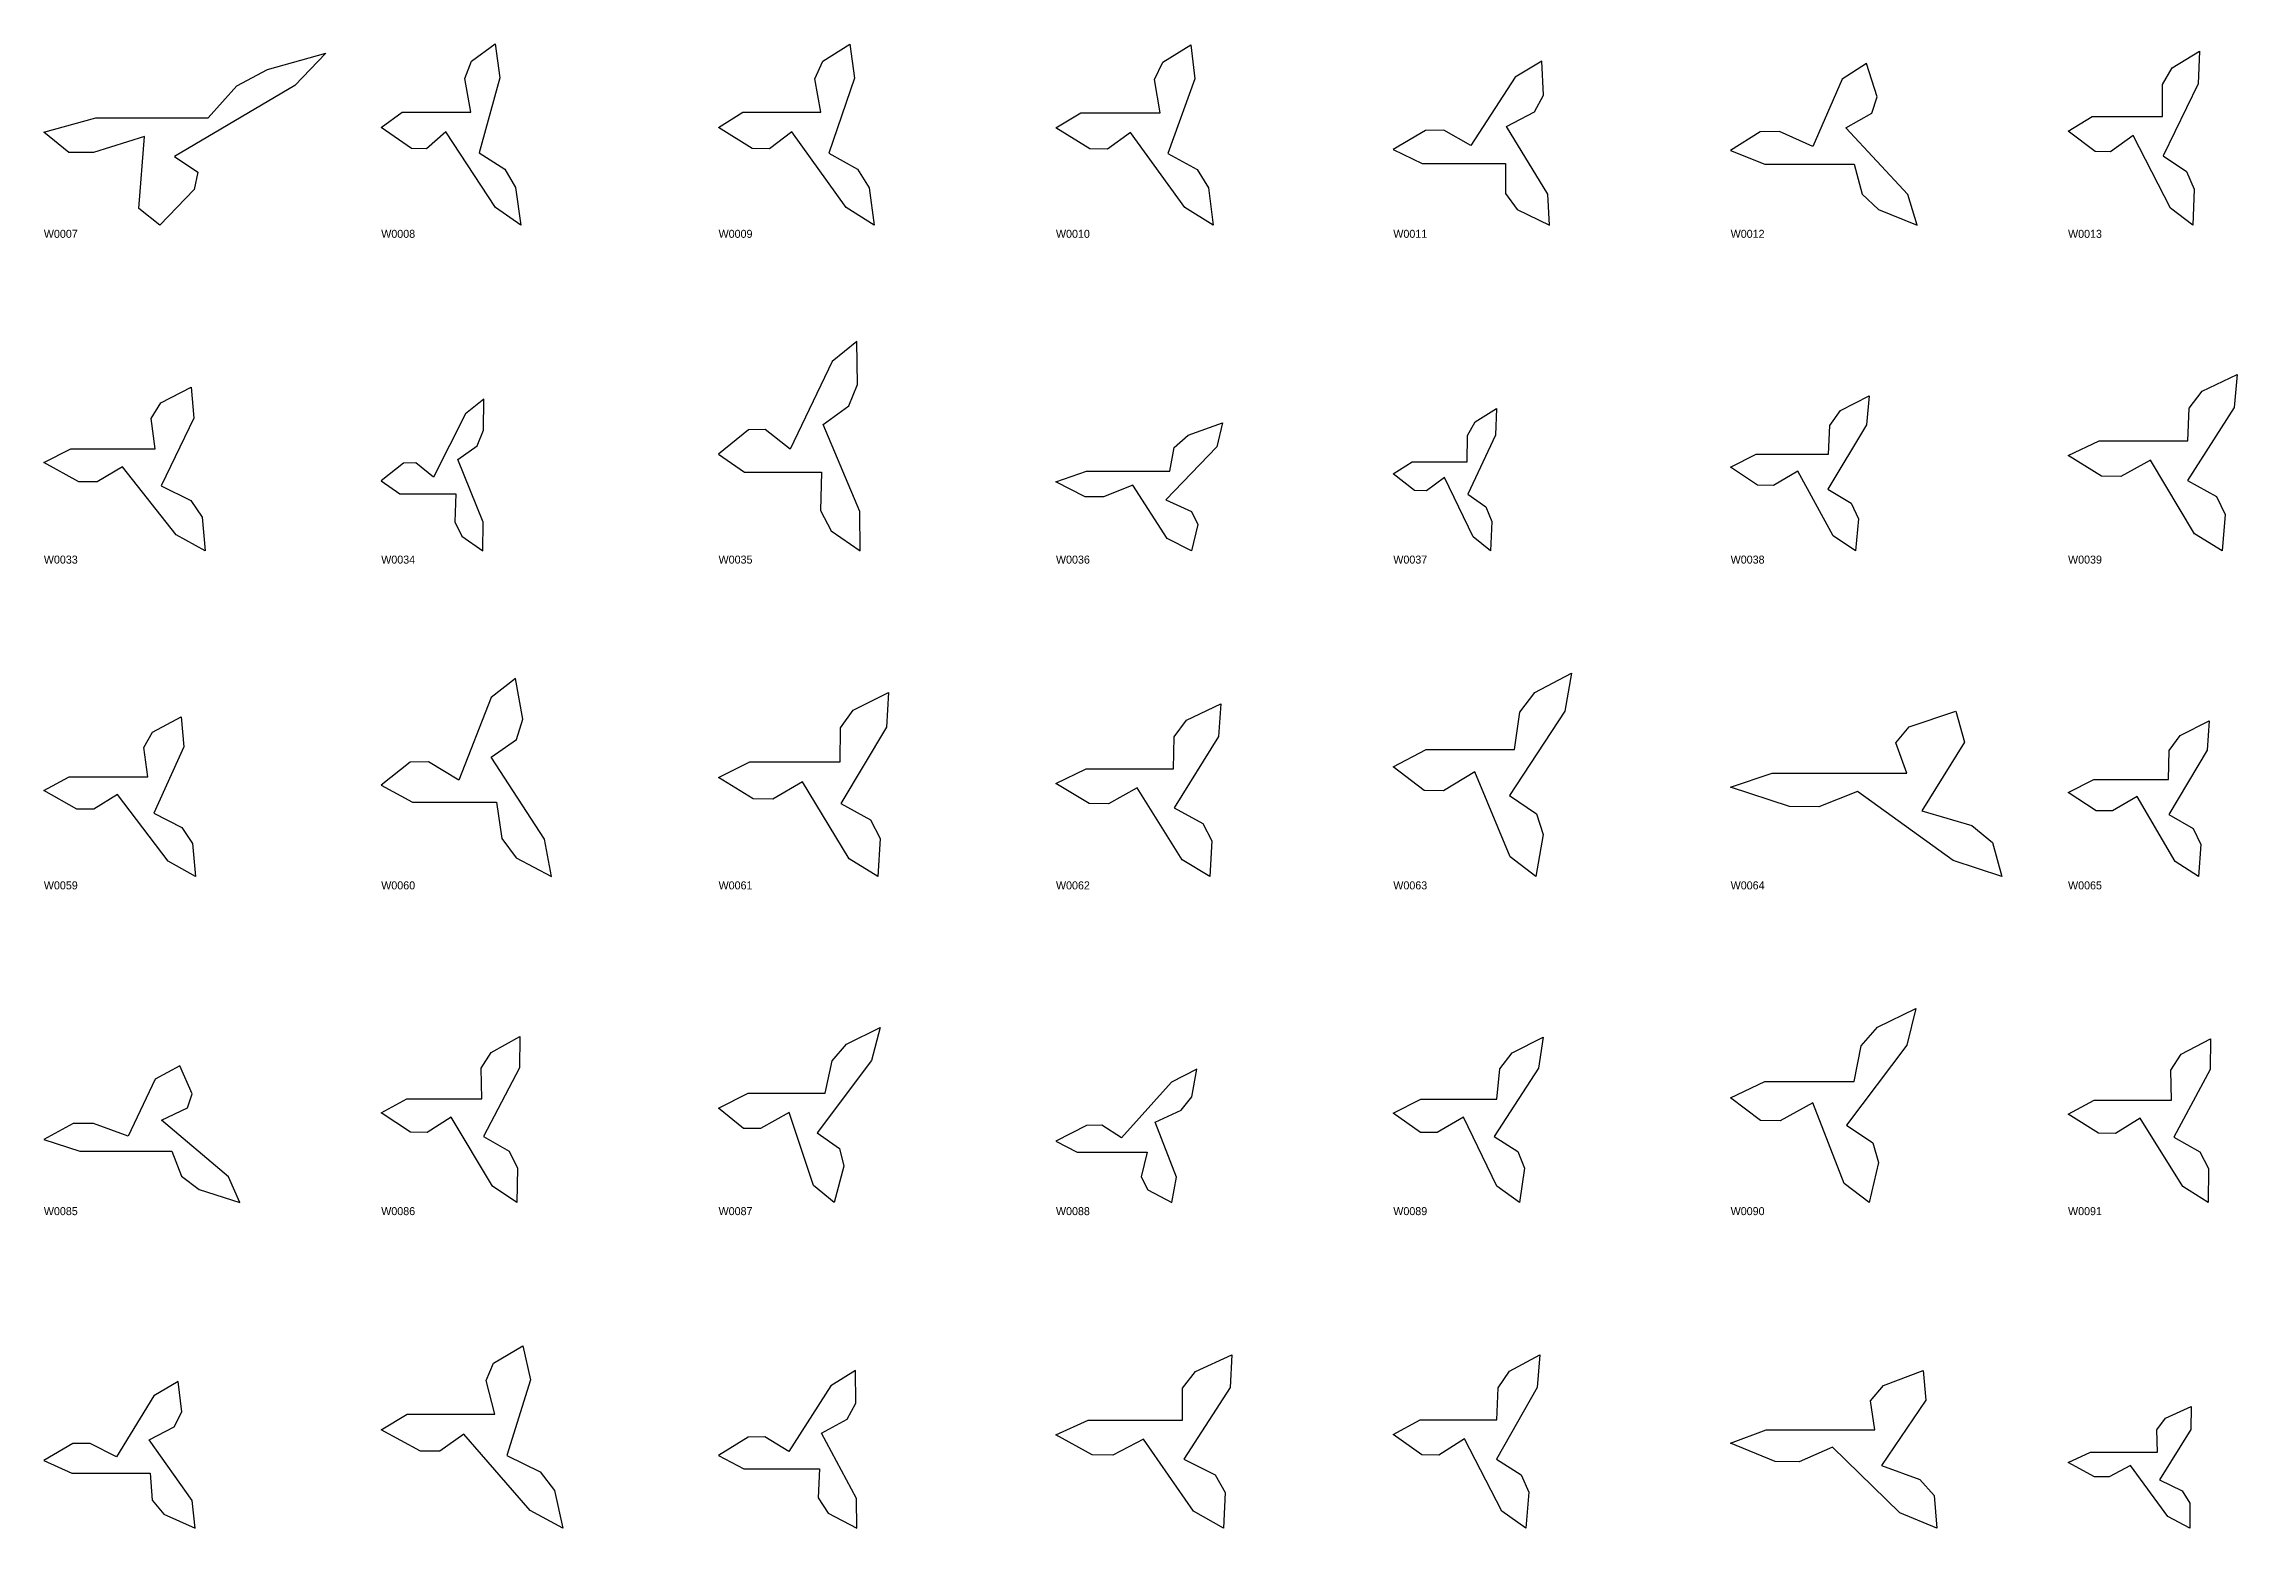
# Model space of a CAD drawing. Header units: millimetres. Extents: x 0 to 2703, y -1633 to 66.
# Drawn here: x 633 to 1318, y -407 to 57 of the extents above; entities that cross this region are included whole.
import ezdxf

# ---------------------------------------------------------------- set-up
doc = ezdxf.new("R2010")
doc.units = ezdxf.units.MM

msp = doc.modelspace()

# ---------------------------------------------------------------- linework, layer by layer
at = {"layer": 'RECOVERED_OUTLINES'}
for points in [[(744.51, 35.31), (766, 35.31), (764.13, 45.75), (766.18, 51.2), (773.53, 56.6), (775.04, 45.95), (768.54, 22.52), (776.59, 17.42), (779.92, 11.68), (781.58, 0), (773.73, 5.49), (758.2, 29.11), (752.13, 23.85), (747.4, 23.92), (737.97, 30.52)], [(850.93, 35.28), (875.3, 35.28), (873.47, 45.7), (875.93, 51.15), (884.41, 56.54), (885.84, 45.91), (877.84, 22.49), (886.83, 17.41), (890.45, 11.67), (892.02, 0), (883.27, 5.49), (866.3, 29.08), (859.27, 23.83), (853.91, 23.89), (843.39, 30.49)], [(956.56, 35.1), (981.38, 35.1), (979.64, 45.48), (982.22, 50.9), (990.92, 56.26), (992.25, 45.68), (983.81, 22.38), (992.9, 17.32), (996.52, 11.61), (997.98, 0), (989.13, 5.46), (972.13, 28.93), (964.91, 23.71), (959.45, 23.77), (948.82, 30.34)], [(648.75, 33.53), (683.91, 33.53), (692.86, 43.44), (702.48, 48.61), (720.71, 53.73), (710.94, 43.63), (673.35, 21.38), (680.66, 16.54), (679.51, 11.09), (668.79, 0), (662.27, 5.21), (664.02, 27.63), (648.05, 22.65), (640.39, 22.71), (632.54, 28.97)], [(1063.21, 19.23), (1089.3, 19.23), (1089.29, 9.8), (1092.94, 4.87), (1103.02, 0), (1102.57, 9.62), (1089.64, 30.8), (1098.32, 35.4), (1101.13, 40.59), (1100.64, 51.15), (1092.29, 46.18), (1078.51, 24.84), (1070, 29.59), (1064.28, 29.53), (1054.24, 23.57)], [(1170.38, 18.99), (1198.3, 18.99), (1200.73, 9.68), (1205.91, 4.81), (1217.96, 0), (1214.99, 9.5), (1195.66, 30.41), (1203.75, 34.96), (1205.41, 40.08), (1202.15, 50.5), (1194.51, 45.6), (1185.29, 24.53), (1174.97, 29.22), (1168.86, 29.16), (1159.66, 23.27)], [(1272.63, 33.89), (1294.58, 33.89), (1294.57, 43.9), (1297.64, 49.14), (1306.12, 54.31), (1305.74, 44.1), (1294.85, 21.61), (1302.15, 16.72), (1304.51, 11.21), (1304.09, 0), (1297.07, 5.27), (1285.49, 27.93), (1278.34, 22.89), (1273.52, 22.95), (1265.09, 29.29)], [(851.54, -77.17), (875.5, -77.17), (875.28, -89.24), (878.53, -95.55), (887.68, -101.78), (887.48, -89.47), (876.07, -62.37), (884.14, -56.48), (886.84, -49.84), (886.61, -36.34), (878.84, -42.69), (865.71, -69.99), (858, -63.92), (852.74, -63.99), (843.39, -71.62)], [(1274.8, -67.38), (1302.54, -67.38), (1302.92, -57.21), (1307.01, -51.9), (1317.93, -46.65), (1317.05, -57.02), (1302.42, -79.85), (1311.45, -84.81), (1314.22, -90.4), (1313.26, -101.78), (1304.59, -96.43), (1290.83, -73.43), (1281.59, -78.54), (1275.51, -78.48), (1265.09, -72.05)], [(641.01, -69.9), (667.29, -69.9), (666.03, -60.48), (669.05, -55.56), (678.57, -50.69), (679.39, -60.3), (669.15, -81.46), (678.5, -86.05), (682.02, -91.24), (682.91, -101.78), (673.85, -96.82), (657.15, -75.51), (649.22, -80.25), (643.44, -80.19), (632.54, -74.23)], [(743.81, -83.95), (761.28, -83.95), (760.92, -92.69), (763.18, -97.26), (769.75, -101.78), (769.81, -92.86), (761.93, -73.22), (767.91, -68.96), (769.98, -64.14), (770.04, -54.36), (764.27, -58.96), (754.26, -78.75), (748.74, -74.34), (744.91, -74.4), (737.97, -79.93)], [(1167.62, -71.55), (1190.24, -71.55), (1190.63, -62.62), (1194.01, -57.95), (1202.96, -53.33), (1202.15, -62.45), (1190.03, -82.51), (1197.35, -86.87), (1199.56, -91.78), (1198.68, -101.78), (1191.66, -97.08), (1180.64, -76.87), (1173.06, -81.36), (1168.1, -81.31), (1159.66, -75.66)], [(1060.17, -74.01), (1077.36, -74.01), (1077.4, -65.81), (1079.84, -61.52), (1086.51, -57.28), (1086.15, -65.65), (1077.51, -84.08), (1083.2, -88.08), (1085.02, -92.6), (1084.63, -101.78), (1079.16, -97.46), (1070.21, -78.89), (1064.59, -83.02), (1060.81, -82.97), (1054.24, -77.78)], [(958.38, -76.85), (984.43, -76.85), (985.75, -69.48), (990.1, -65.63), (1000.86, -61.82), (999.04, -69.34), (983.12, -85.88), (991.13, -89.48), (993.2, -93.53), (991.21, -101.78), (983.58, -97.9), (972.86, -81.23), (963.69, -84.94), (957.99, -84.9), (948.82, -80.23)], [(747.75, -180.28), (774.02, -180.28), (775.64, -191.7), (780.17, -197.66), (791.17, -203.56), (789.04, -191.92), (772.35, -166.29), (780.28, -160.71), (782.21, -154.43), (779.88, -141.66), (772.34, -147.66), (762.17, -173.49), (752.79, -167.75), (747.03, -167.82), (737.97, -175.04)], [(1064.49, -163.88), (1092.15, -163.88), (1093.74, -152.15), (1098.45, -146.02), (1109.97, -139.96), (1107.86, -151.92), (1090.54, -178.26), (1098.96, -183.98), (1101.05, -190.44), (1098.74, -203.56), (1090.73, -197.39), (1079.75, -170.85), (1069.93, -176.76), (1063.87, -176.68), (1054.24, -169.26)], [(853.15, -167.71), (881.37, -167.71), (881.47, -157.11), (885.48, -151.57), (896.45, -146.09), (895.84, -156.9), (881.58, -180.7), (890.9, -185.87), (893.87, -191.7), (893.2, -203.56), (884.24, -197.98), (869.61, -174.01), (860.36, -179.34), (854.17, -179.28), (843.39, -172.57)], [(958.28, -169.89), (985.59, -169.89), (985.74, -159.94), (989.65, -154.74), (1000.29, -149.59), (999.65, -159.75), (985.73, -182.09), (994.73, -186.95), (997.58, -192.42), (996.87, -203.56), (988.22, -198.32), (974.19, -175.81), (965.2, -180.82), (959.21, -180.76), (948.82, -174.46)], [(640.42, -172.42), (665.03, -172.42), (663.75, -163.22), (666.54, -158.41), (675.4, -153.66), (676.26, -163.04), (666.88, -183.71), (675.68, -188.2), (679.02, -193.26), (679.96, -203.56), (671.42, -198.72), (655.59, -177.9), (648.21, -182.53), (642.8, -182.47), (632.54, -176.65)], [(1172.59, -171.3), (1214.72, -171.3), (1211.32, -161.77), (1215.45, -156.78), (1229.99, -151.86), (1232.7, -161.58), (1219.4, -182.99), (1235.05, -187.64), (1241.44, -192.89), (1244.42, -203.56), (1229.17, -198.54), (1199.29, -176.97), (1187.26, -181.77), (1178, -181.71), (1159.66, -175.68)], [(1273.2, -173.19), (1296.52, -173.19), (1296.72, -164.21), (1300.1, -159.52), (1309.22, -154.89), (1308.6, -164.04), (1296.55, -184.2), (1304.2, -188.58), (1306.59, -193.52), (1305.91, -203.56), (1298.56, -198.84), (1286.74, -178.53), (1279.03, -183.05), (1273.92, -182.99), (1265.09, -177.31)], [(1170.3, -267.57), (1198.26, -267.57), (1200.46, -256.41), (1205.54, -250.57), (1217.49, -244.81), (1214.75, -256.19), (1195.9, -281.26), (1204.12, -286.71), (1205.91, -292.85), (1202.9, -305.34), (1195.12, -299.47), (1185.37, -274.21), (1175.14, -279.83), (1169.02, -279.76), (1159.66, -272.7)], [(745.94, -273.02), (769.41, -273.02), (769.18, -263.47), (772.35, -258.48), (781.31, -253.54), (781.13, -263.29), (769.98, -284.73), (777.9, -289.4), (780.55, -294.65), (780.35, -305.34), (772.72, -300.32), (759.83, -278.7), (752.29, -283.51), (747.14, -283.45), (737.97, -277.41)], [(852.67, -271.26), (876.67, -271.26), (878.88, -261.18), (883.41, -255.92), (893.84, -250.71), (891.15, -260.99), (874.24, -283.61), (881.14, -288.52), (882.5, -294.07), (879.55, -305.34), (873.04, -300.04), (865.41, -277.25), (856.47, -282.32), (851.21, -282.26), (843.39, -275.88)], [(1062.84, -273.12), (1086.6, -273.12), (1087.54, -263.59), (1091.36, -258.61), (1101.04, -253.69), (1099.66, -263.41), (1085.74, -284.79), (1093.18, -289.44), (1095.21, -294.68), (1093.7, -305.34), (1086.6, -300.33), (1076.2, -278.78), (1067.99, -283.57), (1062.78, -283.52), (1054.24, -277.49)], [(1273.28, -273.45), (1297.46, -273.45), (1297.18, -264.02), (1300.42, -259.09), (1309.63, -254.22), (1309.49, -263.84), (1298.1, -285.01), (1306.27, -289.61), (1309.02, -294.79), (1308.86, -305.34), (1300.99, -300.38), (1287.61, -279.05), (1279.87, -283.8), (1274.56, -283.74), (1265.09, -277.78)], [(643.8, -289.3), (672.57, -289.3), (675.52, -297.17), (681.09, -301.28), (693.75, -305.34), (690.22, -297.32), (669.3, -279.66), (677.42, -275.82), (678.88, -271.49), (675.01, -262.68), (667.37, -266.82), (658.89, -284.62), (648.03, -280.66), (641.73, -280.71), (632.54, -285.69)], [(955.48, -289.7), (977.29, -289.7), (975.47, -297.37), (977.58, -301.38), (985.08, -305.34), (986.54, -297.52), (979.78, -280.3), (987.91, -276.55), (991.25, -272.33), (992.85, -263.75), (984.93, -267.78), (969.34, -285.14), (963.14, -281.28), (958.34, -281.32), (948.82, -286.18)], [(746.11, -371.56), (773.48, -371.56), (770.71, -361.04), (773.1, -355.55), (782.26, -350.12), (784.6, -360.84), (777.21, -384.44), (787.66, -389.57), (792.12, -395.36), (794.69, -407.12), (784.48, -401.59), (763.79, -377.81), (756.26, -383.1), (750.24, -383.03), (737.97, -376.38)], [(958.92, -373.36), (988.36, -373.36), (988.32, -363.38), (992.42, -358.16), (1003.79, -353.01), (1003.3, -363.19), (988.76, -385.59), (998.56, -390.46), (1001.73, -395.96), (1001.2, -407.12), (991.77, -401.87), (976.19, -379.29), (966.61, -384.32), (960.15, -384.26), (948.82, -377.94)], [(1062.66, -373.32), (1086.62, -373.32), (1087.01, -363.33), (1090.58, -358.11), (1100.05, -352.95), (1099.22, -363.14), (1086.44, -385.57), (1094.21, -390.45), (1096.56, -395.94), (1095.66, -407.12), (1088.2, -401.87), (1076.47, -379.26), (1068.46, -384.29), (1063.2, -384.23), (1054.24, -377.91)], [(641.24, -389.91), (665.79, -389.91), (666.35, -398.35), (670.08, -402.76), (679.87, -407.12), (678.86, -398.52), (665.41, -379.57), (673.29, -375.45), (675.62, -370.81), (674.51, -361.36), (666.96, -365.8), (655.29, -384.9), (647.01, -380.65), (641.62, -380.7), (632.54, -386.04)], [(851.33, -388.62), (874.88, -388.62), (874.54, -397.69), (877.66, -402.43), (886.59, -407.12), (886.52, -397.87), (875.59, -377.49), (883.58, -373.06), (886.3, -368.07), (886.22, -357.91), (878.52, -362.69), (865.33, -383.22), (857.83, -378.65), (852.66, -378.71), (843.39, -384.45)], [(1170.72, -376.42), (1204.72, -376.42), (1203.33, -367.34), (1207.38, -362.6), (1219.81, -357.91), (1220.62, -367.17), (1206.83, -387.54), (1218.81, -391.97), (1223.22, -396.97), (1224.1, -407.12), (1212.5, -402.35), (1191.46, -381.81), (1181.07, -386.38), (1173.6, -386.33), (1159.66, -380.59)], [(1272.16, -383.43), (1293.09, -383.43), (1292.79, -376.43), (1295.58, -372.77), (1303.52, -369.15), (1303.45, -376.29), (1293.7, -392.02), (1300.8, -395.43), (1303.2, -399.29), (1303.12, -407.12), (1296.27, -403.44), (1284.59, -387.6), (1277.91, -391.12), (1273.32, -391.08), (1265.09, -386.65)]]:
    msp.add_lwpolyline(points, close=True, dxfattribs=at)

# ---------------------------------------------------------------- texts
at = {"layer": 'NEW_CATALOGUE_LABELS'}
for s, p in [('W0007', (632.54, -4)), ('W0008', (737.97, -4)), ('W0009', (843.39, -4)), ('W0010', (948.82, -4)), ('W0011', (1054.24, -4)), ('W0012', (1159.66, -4)), ('W0013', (1265.09, -4)), ('W0033', (632.54, -105.78)), ('W0034', (737.97, -105.78)), ('W0035', (843.39, -105.78)), ('W0036', (948.82, -105.78)), ('W0037', (1054.24, -105.78)), ('W0038', (1159.66, -105.78)), ('W0039', (1265.09, -105.78)), ('W0059', (632.54, -207.56)), ('W0060', (737.97, -207.56)), ('W0061', (843.39, -207.56)), ('W0062', (948.82, -207.56)), ('W0063', (1054.24, -207.56)), ('W0064', (1159.66, -207.56)), ('W0065', (1265.09, -207.56)), ('W0085', (632.54, -309.34)), ('W0086', (737.97, -309.34)), ('W0087', (843.39, -309.34)), ('W0088', (948.82, -309.34)), ('W0089', (1054.24, -309.34)), ('W0090', (1159.66, -309.34)), ('W0091', (1265.09, -309.34))]:
    msp.add_text(s, height=2.5, dxfattribs=at).set_placement(p)

doc.saveas('drawing.dxf')
